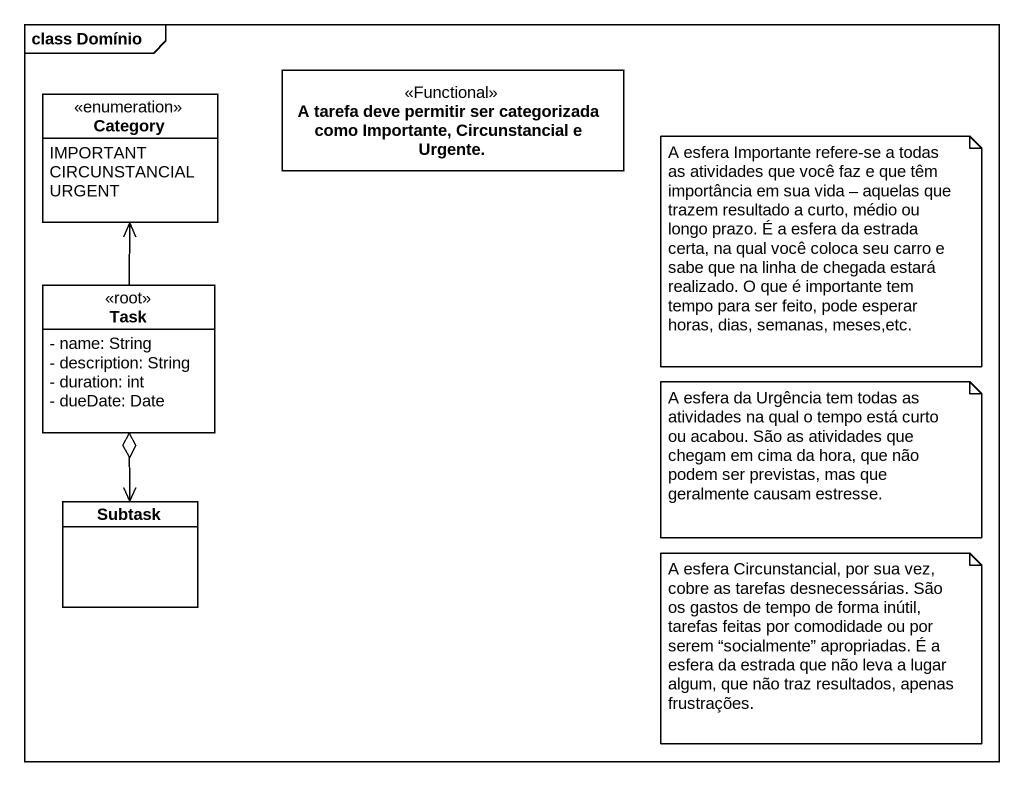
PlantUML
@startuml
mainframe class Domínio
hide circle
hide empty members
skinparam classAttributeIconSize 0
enum Category {
  IMPORTANT
  CIRCUNSTANCIAL
  URGENT
}
class "A tarefa deve permitir ser categorizada como Importante, Circunstancial e Urgente." as A_tarefa_deve_permitir_ser <<Functional>>
class Task <<root>> {
  - name: String
  - description: String
  - duration: int
  - dueDate: Date
}
class Subtask
Task -up-> Category
Subtask <-up-o Task
note as N1
  A esfera Importante refere-se a todas as atividades que você faz e que têm importância em sua vida – aquelas que trazem resultado a curto, médio ou longo prazo. É a esfera da estrada certa, na qual você coloca seu carro e sabe que na linha de chegada estará realizado. O que é importante tem tempo para ser feito, pode esperar horas, dias, semanas, meses,etc.
end note
note as N2
  A esfera da Urgência tem todas as atividades na qual o tempo está curto ou acabou. São as atividades que chegam em cima da hora, que não podem ser previstas, mas que geralmente causam estresse.
end note
note as N3
  A esfera Circunstancial, por sua vez, cobre as tarefas desnecessárias. São os gastos de tempo de forma inútil, tarefas feitas por comodidade ou por serem “socialmente” apropriadas. É a esfera da estrada que não leva a lugar algum, que não traz resultados, apenas frustrações.
end note
@enduml
